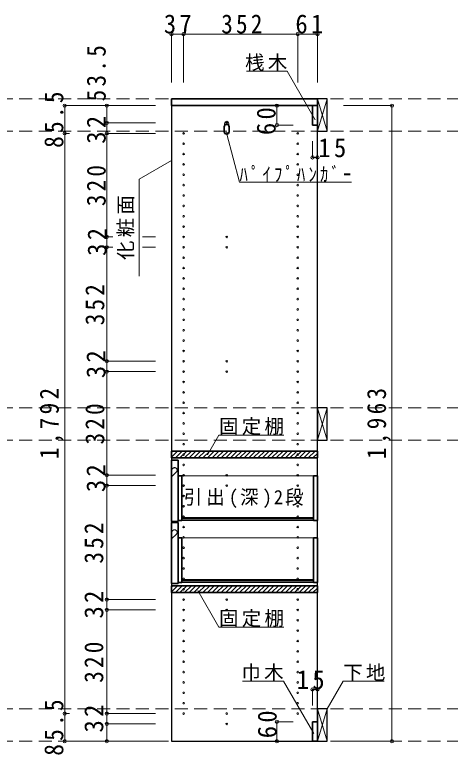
# Model space of a CAD drawing. Units: millimetres at full size, sheet at 1:20; details may follow other scales. Extents: x -3922 to 3878, y -2932 to 2722.
# Drawn here: x -267 to 1078, y -1724 to 533 of the extents above; entities that cross this region are included whole.
import ezdxf

# ---------------------------------------------------------------- set-up
doc = ezdxf.new("R2010")
doc.units = ezdxf.units.MM
doc.header["$LTSCALE"] = 20
doc.header["$PDMODE"] = 32
doc.header["$PDSIZE"] = 10
doc.linetypes.add('DASHED1', pattern=[1.8, 1.2, -0.6])
doc.linetypes.add('DASHED2', pattern=[3, 2, -1])
for name, color, linetype, lineweight in [('0-2', 2, 'Continuous', 35), ('0-3_固定棚', 3, 'Continuous', 25), ('0-5_側板', 4, 'Continuous', 9), ('0-6_パイプハンガー', 4, 'Continuous', 9), ('0-7_桟木・巾木', 2, 'Continuous', 35), ('0-8', 7, 'Continuous', 18), ('0-A_文字', 7, 'Continuous', 18), ('0-B_寸法', 7, 'Continuous', 9), ('0-C_ハッチ', 4, 'Continuous', 9)]:
    doc.layers.add(name, color=color, linetype=linetype, lineweight=lineweight)
doc.styles.add('ＭＳ ゴシック', font='')
doc.styles.get('ＭＳ ゴシック').set_extended_font_data('MS Gothic')

msp = doc.modelspace()

# ---------------------------------------------------------------- linework, layer by layer
at = {"layer": '0-2'}
for p, q in [((217.47, 272.73), (667.47, 272.73)), ((667.47, 272.73), (667.47, 251.73))]:
    msp.add_line(p, q, dxfattribs=at)
msp.add_lwpolyline([(667.47, 251.73), (217.47, 251.73), (217.47, 272.73)], dxfattribs=at)
at = {"layer": '0-3_固定棚', "color": 2, "lineweight": 35}
for p, q in [((217.47, -815.27), (667.47, -815.27)), ((667.47, -815.27), (667.47, -836.27)), ((217.47, -1231.27), (667.47, -1231.27)), ((667.47, -1231.27), (667.47, -1252.27))]:
    msp.add_line(p, q, dxfattribs=at)
for points in [[(217.47, -815.27), (217.47, -836.27), (667.47, -836.27)], [(217.47, -1231.27), (217.47, -1252.27), (667.47, -1252.27)]]:
    msp.add_lwpolyline(points, dxfattribs=at)
at = {"layer": '0-5_側板', "color": 3, "lineweight": 25}
for p, q in [((667.47, 251.73), (217.47, 251.73)), ((667.47, -1711.27), (667.47, 251.73))]:
    msp.add_line(p, q, dxfattribs=at)
msp.add_lwpolyline([(217.47, 251.73), (217.47, -1711.27), (667.47, -1711.27)], dxfattribs=at)
at = {"layer": '0-5_側板'}
for centre in [(387.47, 198.23), (254.47, 166.23), (387.47, 166.23), (606.47, 166.23), (254.47, 134.23), (606.47, 134.23), (254.47, 102.23), (606.47, 102.23), (254.47, 70.23), (606.47, 70.23), (254.47, 38.23), (606.47, 38.23), (254.47, 6.23), (606.47, 6.23), (254.47, -25.77), (606.47, -25.77), (254.47, -57.77), (606.47, -57.77), (254.47, -89.77), (606.47, -89.77), (254.47, -121.77), (606.47, -121.77), (254.47, -153.77), (387.47, -153.77), (606.47, -153.77), (254.47, -185.77), (387.47, -185.77), (606.47, -185.77), (254.47, -217.77), (606.47, -217.77), (254.47, -249.77), (606.47, -249.77), (254.47, -281.77), (606.47, -281.77), (254.47, -313.77), (606.47, -313.77), (254.47, -345.77), (606.47, -345.77), (254.47, -377.77), (606.47, -377.77), (254.47, -409.77), (606.47, -409.77), (254.47, -441.77), (606.47, -441.77), (254.47, -473.77), (606.47, -473.77), (254.47, -505.77), (606.47, -505.77), (254.47, -537.77), (387.47, -537.77), (606.47, -537.77), (254.47, -569.77), (387.47, -569.77), (606.47, -569.77), (254.47, -601.77), (606.47, -601.77), (254.47, -633.77), (606.47, -633.77), (254.47, -665.77), (606.47, -665.77), (254.47, -697.77), (606.47, -697.77), (254.47, -729.77), (606.47, -729.77), (254.47, -761.77), (606.47, -761.77), (254.47, -793.77), (606.47, -793.77), (254.47, -825.77), (606.47, -825.77), (254.47, -857.77), (606.47, -857.77), (254.47, -889.77), (387.47, -889.77), (606.47, -889.77), (254.47, -921.77), (387.47, -921.77), (606.47, -921.77), (254.47, -953.77), (606.47, -953.77), (254.47, -985.77), (606.47, -985.77), (254.47, -1017.77), (606.47, -1017.77), (254.47, -1049.77), (606.47, -1049.77), (254.47, -1081.77), (606.47, -1081.77), (254.47, -1113.77), (606.47, -1113.77), (254.47, -1145.77), (606.47, -1145.77), (254.47, -1177.77), (606.47, -1177.77), (254.47, -1209.77), (606.47, -1209.77), (254.47, -1241.77), (606.47, -1241.77), (254.47, -1273.77), (387.47, -1273.77), (606.47, -1273.77), (254.47, -1305.77), (387.47, -1305.77), (606.47, -1305.77), (254.47, -1337.77), (606.47, -1337.77), (254.47, -1369.77), (606.47, -1369.77), (254.47, -1401.77), (606.47, -1401.77), (254.47, -1433.77), (606.47, -1433.77), (254.47, -1465.77), (606.47, -1465.77), (254.47, -1497.77), (606.47, -1497.77), (254.47, -1529.77), (606.47, -1529.77), (254.47, -1561.77), (606.47, -1561.77), (254.47, -1593.77), (606.47, -1593.77), (254.47, -1625.77), (387.47, -1625.77), (606.47, -1625.77), (387.47, -1657.77)]:
    msp.add_circle(centre, 2.5, dxfattribs=at)
at = {"layer": '0-6_パイプハンガー', "color": 2, "lineweight": 35}
for p, q in [((379.97, 186.23), (379.97, 171.23)), ((394.97, 186.23), (394.97, 171.23))]:
    msp.add_line(p, q, dxfattribs=at)
at = {"layer": '0-6_パイプハンガー', "color": 7, "lineweight": 18}
for centre, radius, start, end in [((387.47, 198.23), 5.5, 0, 180), ((426.07, 184.72), 46.13, 162.96035, 178.115), ((348.86, 184.72), 46.13, 1.885, 17.03965)]:
    msp.add_arc(centre, radius, start, end, dxfattribs=at)
at = {"layer": '0-6_パイプハンガー', "color": 2, "lineweight": 35}
for centre, start, end in [((387.47, 186.23), 0, 180), ((387.47, 171.23), 180, 0)]:
    msp.add_arc(centre, 7.5, start, end, dxfattribs=at)
at = {"layer": '0-7_桟木・巾木'}
for p, q in [((667.47, 251.73), (652.47, 251.73)), ((652.47, 191.73), (652.47, 251.73)), ((667.47, 251.73), (667.47, 191.73)), ((652.47, -1651.27), (667.47, -1651.27)), ((667.47, -1651.27), (667.47, -1711.27))]:
    msp.add_line(p, q, dxfattribs=at)
for points in [[(667.47, 191.73), (655.97, 191.73), (652.47, 191.73)], [(667.47, -1711.27), (652.47, -1711.27), (652.47, -1651.27)]]:
    msp.add_lwpolyline(points, dxfattribs=at)
at = {"layer": '0-8', "color": 3, "lineweight": 25}
for p, q in [((667.47, 272.73), (667.47, 172.73)), ((697.47, 272.73), (667.47, 272.73)), ((697.47, 172.73), (697.47, 272.73)), ((667.47, 172.73), (697.47, 172.73)), ((667.47, -681.27), (667.47, -781.27)), ((697.47, -681.27), (667.47, -681.27)), ((697.47, -781.27), (697.47, -681.27)), ((667.47, -781.27), (697.47, -781.27)), ((667.47, -1611.27), (667.47, -1711.27)), ((697.47, -1611.27), (667.47, -1611.27)), ((697.47, -1711.27), (697.47, -1611.27)), ((667.47, -1711.27), (697.47, -1711.27))]:
    msp.add_line(p, q, dxfattribs=at)
at = {"layer": '0-8'}
for p, q in [((667.47, 172.73), (697.47, 272.73)), ((667.47, 272.73), (697.47, 172.73)), ((667.47, -781.27), (697.47, -681.27)), ((667.47, -681.27), (697.47, -781.27)), ((249.47, -891.27), (655.47, -891.27)), ((249.47, -1029.27), (655.47, -1029.27)), ((249.47, -1083.27), (655.31, -1083.27)), ((249.47, -1221.27), (655.47, -1221.27)), ((667.47, -1711.27), (697.47, -1611.27)), ((667.47, -1611.27), (697.47, -1711.27))]:
    msp.add_line(p, q, dxfattribs=at)
at = {"layer": '0-8', "color": 2, "lineweight": 35}
for p, q in [((237.47, -1032.27), (237.47, -843.27)), ((655.31, -891.27), (667.47, -891.27)), ((655.47, -891.27), (655.47, -1029.27)), ((667.47, -891.27), (667.47, -1029.27)), ((217.47, -1032.27), (237.47, -1032.27)), ((237.47, -1029.27), (249.47, -1029.27)), ((237.47, -1224.27), (237.47, -1035.27)), ((249.47, -1021.27), (655.47, -1021.27)), ((249.47, -1024.27), (655.47, -1024.27)), ((655.47, -1029.27), (667.47, -1029.27)), ((655.31, -1083.27), (667.47, -1083.27)), ((655.47, -1083.27), (655.47, -1221.27)), ((667.47, -1083.27), (667.47, -1221.27)), ((249.47, -1213.27), (655.47, -1213.27)), ((249.47, -1216.27), (655.47, -1216.27)), ((217.47, -1224.27), (237.47, -1224.27)), ((237.47, -1221.27), (249.47, -1221.27)), ((655.47, -1221.27), (667.47, -1221.27))]:
    msp.add_line(p, q, dxfattribs=at)
at = {"layer": '0-8', "linetype": 'DASHED1'}
for p, q in [((221.17, -868.57), (217.47, -872.27)), ((232.17, -879.57), (217.47, -894.27)), ((655.31, -891.27), (667.47, -891.27)), ((221.17, -1060.57), (217.47, -1064.27)), ((232.17, -1071.57), (217.47, -1086.27)), ((655.31, -1083.27), (667.47, -1083.27))]:
    msp.add_line(p, q, dxfattribs=at)
at = {"layer": '0-8', "color": 2, "lineweight": 35}
for points in [[(217.47, -1032.27), (217.47, -843.27), (237.47, -843.27)], [(249.47, -1029.27), (249.47, -891.27), (237.47, -891.27)], [(217.47, -1224.27), (217.47, -1035.27), (237.47, -1035.27)], [(249.47, -1221.27), (249.47, -1083.27), (237.47, -1083.27)]]:
    msp.add_lwpolyline(points, dxfattribs=at)
at = {"layer": '0-8', "linetype": 'DASHED1'}
for centre in [(226.67, -874.07), (226.67, -1066.07)]:
    msp.add_arc(centre, 7.8, 315, 135, dxfattribs=at)
at = {"layer": '0-A_文字'}
for p, q in [((574.12, 358.32), (448.09, 358.32)), ((660.8, 208.2), (574.12, 358.32)), ((427.21, 15.43), (387.47, 163.73)), ((217.47, 82.66), (117.47, 24.93)), ((117.47, -275.07), (117.47, 24.93)), ((427.21, 15.43), (772.21, 15.43)), ((328.65, -826.33), (363.67, -765.68)), ((563.67, -765.68), (363.67, -765.68)), ((363.67, -1358.76), (298.51, -1245.9)), ((563.67, -1358.76), (363.67, -1358.76)), ((697.47, -1611.27), (746.89, -1525.68)), ((746.89, -1525.68), (872.91, -1525.68))]:
    msp.add_line(p, q, dxfattribs=at)
msp.add_lwpolyline([(656.07, -1687.41), (562.69, -1525.68), (436.66, -1525.68)], dxfattribs=at)
at = {"layer": '0-B_寸法', "color": 4}
for p, q in [((217.47, 472.73), (217.47, 322.73)), ((217.47, 472.73), (667.47, 472.73)), ((254.47, 472.73), (254.47, 322.73)), ((606.47, 472.73), (606.47, 322.73)), ((667.47, 472.73), (667.47, 322.73)), ((-112.53, 251.73), (-112.53, -1711.27)), ((-112.53, 251.73), (17.47, 251.73)), ((17.47, 251.73), (17.47, 198.23)), ((167.47, 251.73), (17.47, 251.73)), ((542.47, 251.73), (542.47, 191.73)), ((542.47, 251.73), (592.47, 251.73)), ((897.47, 251.73), (747.47, 251.73)), ((897.47, 251.73), (897.47, -1711.27)), ((17.47, 198.23), (17.47, 166.23)), ((167.47, 198.23), (17.47, 198.23)), ((542.47, 191.73), (592.47, 191.73)), ((-112.53, 166.23), (-97.52, 166.23)), ((17.47, 166.23), (17.47, -153.77)), ((167.47, 166.23), (17.47, 166.23)), ((652.47, 91.73), (652.47, 141.73)), ((667.47, 91.73), (667.47, 141.73)), ((652.47, 91.73), (667.47, 91.73)), ((17.47, -153.77), (17.47, -185.77)), ((35.96, -153.77), (17.47, -153.77)), ((167.47, -153.77), (127.72, -153.77)), ((17.47, -185.77), (17.47, -537.77)), ((35.96, -185.77), (17.47, -185.77)), ((167.47, -185.77), (127.72, -185.77)), ((17.47, -537.77), (17.47, -569.77)), ((167.47, -537.77), (17.47, -537.77)), ((17.47, -569.77), (17.47, -889.77)), ((167.47, -569.77), (17.47, -569.77)), ((17.47, -889.77), (17.47, -921.77)), ((167.47, -889.77), (17.47, -889.77)), ((167.47, -921.77), (17.47, -921.77)), ((17.47, -1273.77), (17.47, -921.77)), ((17.47, -1305.77), (17.47, -1273.77)), ((17.47, -1273.77), (167.47, -1273.77)), ((17.47, -1625.77), (17.47, -1305.77)), ((17.47, -1305.77), (167.47, -1305.77)), ((652.47, -1551.27), (667.47, -1551.27)), ((652.47, -1551.27), (652.47, -1601.27)), ((667.47, -1551.27), (667.47, -1601.27)), ((-112.53, -1625.77), (-97.52, -1625.77)), ((17.47, -1657.77), (17.47, -1625.77)), ((17.47, -1625.77), (167.47, -1625.77)), ((17.47, -1711.27), (17.47, -1657.77)), ((17.47, -1657.77), (167.47, -1657.77)), ((542.47, -1651.27), (542.47, -1711.27)), ((542.47, -1651.27), (592.47, -1651.27)), ((-112.53, -1711.27), (17.47, -1711.27)), ((17.47, -1711.27), (167.47, -1711.27)), ((542.47, -1711.27), (592.47, -1711.27)), ((897.47, -1711.27), (747.47, -1711.27))]:
    msp.add_line(p, q, dxfattribs=at)
at = {"layer": '0-B_寸法', "color": 4, "linetype": 'DASHED2'}
for p, q in [((2367.47, 272.73), (-2331.53, 272.73)), ((2367.47, 172.73), (-2331.53, 172.73)), ((2367.47, -681.27), (-2331.53, -681.27)), ((2367.47, -781.27), (-2331.53, -781.27)), ((2367.47, -1611.27), (-2331.53, -1611.27)), ((2367.47, -1711.27), (-2331.53, -1711.27))]:
    msp.add_line(p, q, dxfattribs=at)
at = {"layer": '0-B_寸法'}
for p in [(217.47, 472.73), (254.47, 472.73), (606.47, 472.73), (667.47, 472.73), (-112.53, 251.73), (17.47, 251.73), (542.47, 251.73), (897.47, 251.73), (17.47, 198.23), (542.47, 191.73), (-112.53, 166.23), (17.47, 166.23), (652.47, 91.73), (667.47, 91.73), (17.47, -153.77), (17.47, -185.77), (17.47, -537.77), (17.47, -569.77), (17.47, -889.77), (17.47, -921.77), (17.47, -1273.77), (17.47, -1305.77), (652.47, -1551.27), (667.47, -1551.27), (-112.53, -1625.77), (17.47, -1625.77), (542.47, -1651.27), (17.47, -1657.77), (-112.53, -1711.27), (17.47, -1711.27), (542.47, -1711.27), (897.47, -1711.27)]:
    msp.add_point(p, dxfattribs=at)
at = {"layer": '0-C_ハッチ'}
for p, q in [((217.47, -819.65), (221.85, -815.27)), ((217.47, -833.79), (236, -815.27)), ((229.14, -836.27), (250.14, -815.27)), ((243.28, -836.27), (264.28, -815.27)), ((257.42, -836.27), (278.42, -815.27)), ((271.56, -836.27), (292.56, -815.27)), ((285.71, -836.27), (306.71, -815.27)), ((299.85, -836.27), (320.85, -815.27)), ((313.99, -836.27), (334.99, -815.27)), ((328.13, -836.27), (349.13, -815.27)), ((342.27, -836.27), (363.27, -815.27)), ((356.42, -836.27), (377.42, -815.27)), ((370.56, -836.27), (391.56, -815.27)), ((384.7, -836.27), (405.7, -815.27)), ((398.84, -836.27), (419.84, -815.27)), ((412.99, -836.27), (433.99, -815.27)), ((427.13, -836.27), (448.13, -815.27)), ((441.27, -836.27), (462.27, -815.27)), ((455.41, -836.27), (476.41, -815.27)), ((469.55, -836.27), (490.55, -815.27)), ((483.7, -836.27), (504.7, -815.27)), ((497.84, -836.27), (518.84, -815.27)), ((511.98, -836.27), (532.98, -815.27)), ((526.12, -836.27), (547.12, -815.27)), ((540.26, -836.27), (561.26, -815.27)), ((554.41, -836.27), (575.41, -815.27)), ((568.55, -836.27), (589.55, -815.27)), ((582.69, -836.27), (603.69, -815.27)), ((596.83, -836.27), (617.83, -815.27)), ((610.97, -836.27), (631.97, -815.27)), ((625.12, -836.27), (646.12, -815.27)), ((639.26, -836.27), (660.26, -815.27)), ((653.4, -836.27), (667.47, -822.2)), ((217.47, -1235.65), (221.85, -1231.27)), ((217.47, -1249.79), (236, -1231.27)), ((229.14, -1252.27), (250.14, -1231.27)), ((243.28, -1252.27), (264.28, -1231.27)), ((257.42, -1252.27), (278.42, -1231.27)), ((271.56, -1252.27), (292.56, -1231.27)), ((285.71, -1252.27), (306.71, -1231.27)), ((299.85, -1252.27), (320.85, -1231.27)), ((313.99, -1252.27), (334.99, -1231.27)), ((328.13, -1252.27), (349.13, -1231.27)), ((342.27, -1252.27), (363.27, -1231.27)), ((356.42, -1252.27), (377.42, -1231.27)), ((370.56, -1252.27), (391.56, -1231.27)), ((384.7, -1252.27), (405.7, -1231.27)), ((398.84, -1252.27), (419.84, -1231.27)), ((412.99, -1252.27), (433.99, -1231.27)), ((427.13, -1252.27), (448.13, -1231.27)), ((441.27, -1252.27), (462.27, -1231.27)), ((455.41, -1252.27), (476.41, -1231.27)), ((469.55, -1252.27), (490.55, -1231.27)), ((483.7, -1252.27), (504.7, -1231.27)), ((497.84, -1252.27), (518.84, -1231.27)), ((511.98, -1252.27), (532.98, -1231.27)), ((526.12, -1252.27), (547.12, -1231.27)), ((540.26, -1252.27), (561.26, -1231.27)), ((554.41, -1252.27), (575.41, -1231.27)), ((568.55, -1252.27), (589.55, -1231.27)), ((582.69, -1252.27), (603.69, -1231.27)), ((596.83, -1252.27), (617.83, -1231.27)), ((610.97, -1252.27), (631.97, -1231.27)), ((625.12, -1252.27), (646.12, -1231.27)), ((639.26, -1252.27), (660.26, -1231.27)), ((653.4, -1252.27), (667.47, -1238.2))]:
    msp.add_line(p, q, dxfattribs=at)

# ---------------------------------------------------------------- texts
at = {"layer": '0-A_文字', "char_height": 43.99, "attachment_point": 7, "style": 'ＭＳ ゴシック'}
for s, insert in [('\\T1.17;桟木', (444.12, 358.32)), ('\\T1.39;\\W0.85;ﾊﾟｲﾌﾟﾊﾝｶﾞｰ', (427.21, 15.43)), ('\\T1.17;固定棚', (363.67, -765.68)), ('\\T1.22;\\W0.95;引出(深)2段', (254.97, -991.02)), ('\\T1.17;固定棚', (363.67, -1358.76)), ('\\T1.17;巾木', (432.69, -1525.68)), ('\\T1.17;下地', (746.89, -1525.68))]:
    msp.add_mtext(s, dxfattribs=dict(at, insert=insert))
at = {"layer": '0-A_文字', "insert": (102.47, -225.07), "char_height": 43.99, "attachment_point": 7, "rotation": 90, "style": 'ＭＳ ゴシック'}
msp.add_mtext('\\T1.17;化粧面', dxfattribs=at)
at = {"layer": '0-B_寸法', "char_height": 58.65, "attachment_point": 7, "style": 'ＭＳ ゴシック'}
for s, insert in [('\\T1.27;\\W0.95;37', (193.47, 473.94)), ('\\T1.27;\\W0.9;352', (370.47, 473.94)), ('\\T1.27;\\W0.95;61', (599.47, 473.94)), ('\\T1.27;\\W0.95;15', (670.36, 91.73)), ('\\T1.27;\\W0.95;15', (603.62, -1551.27))]:
    msp.add_mtext(s, dxfattribs=dict(at, insert=insert))
at = {"layer": '0-B_寸法', "char_height": 58.65, "attachment_point": 7, "rotation": 90, "style": 'ＭＳ ゴシック'}
for s, insert in [('\\T1.28;\\W0.9;53.5', (14.86, 264.81)), ('\\T1.28;\\W0.9;85.5', (-115.85, 121.48)), ('\\T1.27;\\W0.95;60', (539.27, 160.86)), ('\\T1.27;\\W0.95;32', (14.86, 134.1)), ('\\T1.27;\\W0.9;320', (14.86, -58.77)), ('\\T1.27;\\W0.95;32', (17.47, -212.27)), ('\\T1.27;\\W0.9;352', (10.56, -426.77)), ('\\T1.27;\\W0.95;32', (13.96, -589.89)), ('\\T1.28;\\W0.9;1,792', (-115.85, -839.77)), ('\\T1.28;\\W0.9;1,963', (894.15, -839.77)), ('\\T1.27;\\W0.9;320', (10.56, -794.77)), ('\\T1.27;\\W0.95;32', (13.96, -941.89)), ('\\T1.27;\\W0.9;352', (7.47, -1162.77)), ('\\T1.27;\\W0.95;32', (7.47, -1332.27)), ('\\T1.27;\\W0.9;320', (7.47, -1530.77)), ('\\T1.28;\\W0.9;85.5', (-115.85, -1756.02)), ('\\T1.27;\\W0.95;32', (7.47, -1684.27)), ('\\T1.27;\\W0.95;60', (542.47, -1702.05))]:
    msp.add_mtext(s, dxfattribs=dict(at, insert=insert))

doc.saveas('drawing.dxf')
